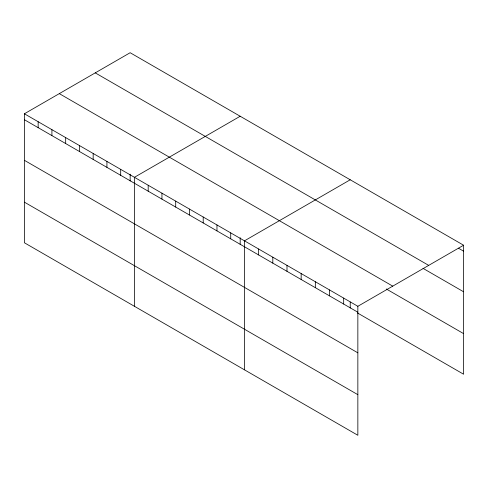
<?xml version="1.0" encoding="UTF-8"?>
<svg xmlns="http://www.w3.org/2000/svg" width="488" height="488" viewBox="0 0 488 488"><rect width="100%" height="100%" fill="white"/><g stroke="black" fill="none" stroke-linecap="round" stroke-linejoin="round"><path stroke-width="0.73" d="M24.4 113.777L357.85 306.287L357.85 435.278L24.4 242.768L24.4 113.777L130.15 52.722L463.6 245.232L463.6 374.223L357.314 312.863M240.188 116.248L134.438 177.303L134.438 306.293M350.225 179.779L244.476 240.834L244.476 369.825M357.85 306.287L463.6 245.232M458.445 248.203L463.6 251.174M95.252 72.871L428.702 265.38M423.017 268.351L463.6 291.781M59.298 93.629L392.748 286.139M386.301 288.988L463.6 333.621M24.4 119.719L357.85 312.228M24.4 160.32L357.85 352.836M24.4 202.16L357.85 394.676M350.225 302.005L350.225 308.019M343.674 298.107L343.674 304.048M329.504 289.927L329.504 295.868M315.333 281.747L315.333 287.682M301.163 273.561L301.163 279.502M286.993 265.38L286.993 271.322M272.816 257.2L272.816 263.142M258.646 249.014L258.646 254.956M240.188 237.723L240.188 244.488M230.72 232.892L230.72 238.833M216.965 224.95L216.965 230.891M203.209 217.014L203.209 222.949M189.46 209.071L189.46 215.013M175.704 201.129L175.704 207.071M161.949 193.187L161.949 199.128M148.193 185.245L148.193 191.186M130.15 174.192L130.15 180.956M120.682 169.366L120.682 175.302M106.927 161.424L106.927 167.366M93.171 153.482L93.171 159.424M79.422 145.54L79.422 151.481M65.666 137.598L65.666 143.539M51.911 129.656L51.911 135.597M38.155 121.713L38.155 127.655"/></g></svg>
